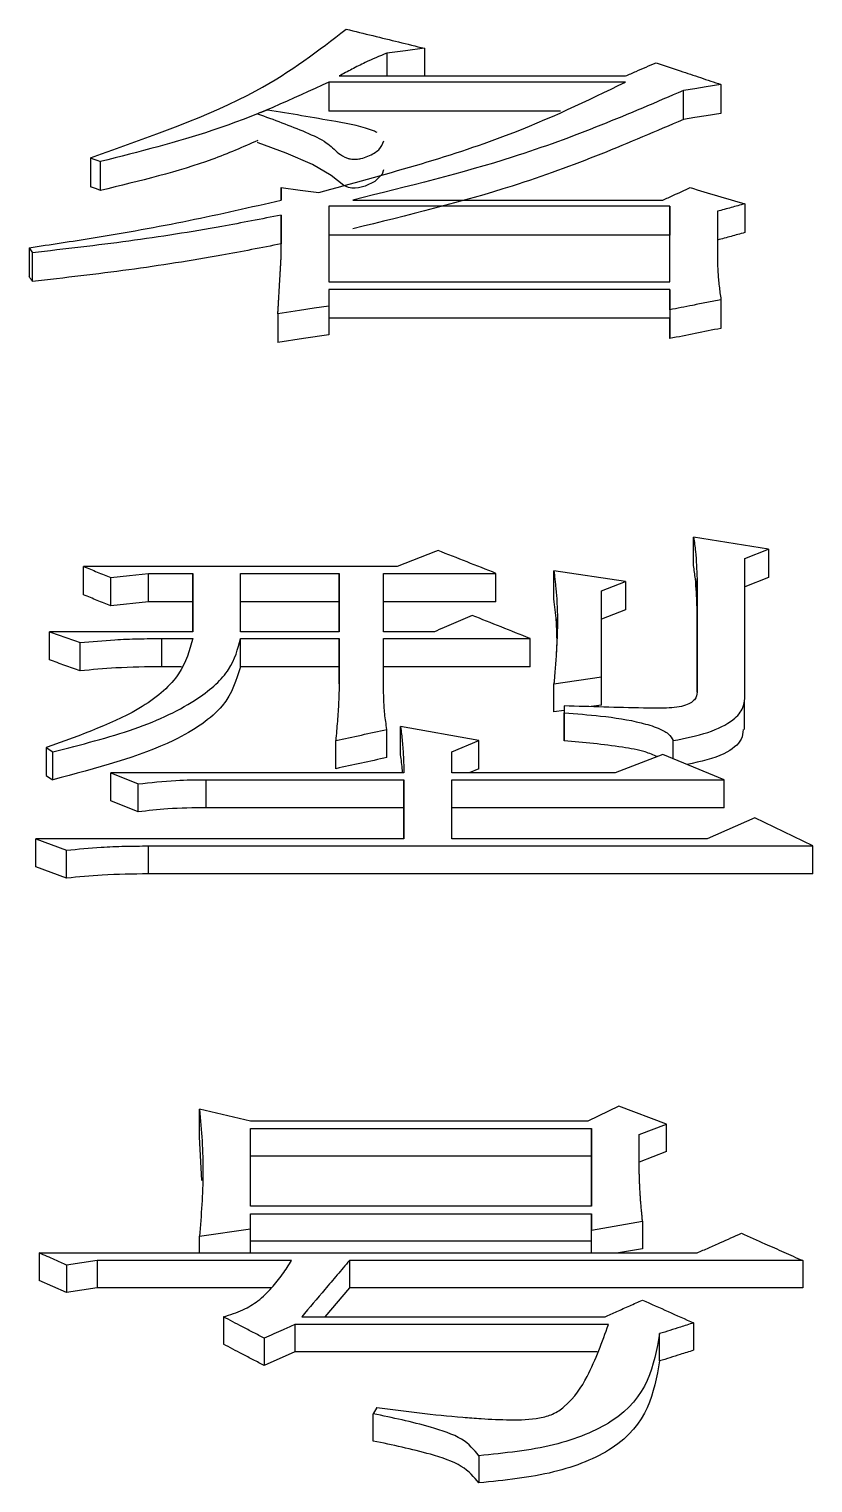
# Model space of a CAD drawing. Header units: millimetres. Extents: x 1852 to 4288, y 681 to 2404.
# Drawn here: x 2410.432 to 2412.92, y 2202.3 to 2206.916 of the extents above; entities that cross this region are included whole.
import ezdxf

# ---------------------------------------------------------------- set-up
doc = ezdxf.new("R2010")
doc.units = ezdxf.units.MM

msp = doc.modelspace()

# ---------------------------------------------------------------- linework, layer by layer
at = {"color": 7, "linetype": 'Continuous', "lineweight": 25}
for p, q in [((2411.568, 2206.8398), (2411.568, 2206.767)), ((2411.687, 2206.8551), (2411.687, 2206.767)), ((2411.3841, 2206.7477), (2411.384, 2206.6558)), ((2412.3252, 2206.7477), (2411.3841, 2206.7477)), ((2411.4166, 2206.767), (2412.3253, 2206.767)), ((2412.6281, 2206.74), (2412.6281, 2206.6481)), ((2412.509, 2206.6288), (2412.509, 2206.7207)), ((2412.1194, 2206.6558), (2411.384, 2206.6558)), ((2410.6269, 2206.507), (2410.6269, 2206.4153)), ((2410.6593, 2206.4036), (2410.6593, 2206.4952)), ((2411.2327, 2206.373), (2411.2327, 2206.4125)), ((2411.2327, 2206.4125), (2411.2327, 2206.373)), ((2411.4598, 2206.373), (2412.4443, 2206.373)), ((2412.7039, 2206.3611), (2412.7039, 2206.2696)), ((2411.2327, 2206.1977), (2411.2327, 2206.3254)), ((2411.2327, 2206.3254), (2411.2327, 2206.234)), ((2411.3842, 2206.3532), (2411.3842, 2206.1133)), ((2412.4659, 2206.3532), (2411.3842, 2206.3532)), ((2412.4659, 2206.1132), (2412.4659, 2206.3532)), ((2412.4659, 2206.3532), (2412.4659, 2206.2617)), ((2412.6173, 2206.3373), (2412.6173, 2206.1856)), ((2410.4322, 2206.2218), (2410.4431, 2206.2057)), ((2410.4322, 2206.2218), (2410.4322, 2206.1305)), ((2411.2327, 2206.1976), (2411.2327, 2206.234)), ((2412.4659, 2206.2617), (2411.3842, 2206.2617)), ((2412.4659, 2206.1132), (2412.4659, 2206.2617)), ((2410.4431, 2206.1145), (2410.4431, 2206.2057)), ((2411.3842, 2206.1133), (2412.4659, 2206.1132)), ((2412.4659, 2206.089), (2411.3842, 2206.0891)), ((2411.3842, 2206.0891), (2411.3842, 2206.0365)), ((2412.4659, 2206.0243), (2412.4659, 2206.089)), ((2412.4659, 2206.089), (2412.4659, 2205.9979)), ((2411.3842, 2206.0365), (2411.3842, 2205.9454)), ((2412.6282, 2206.0567), (2412.6282, 2205.9656)), ((2411.2219, 2206.0121), (2411.2219, 2205.9211)), ((2412.4659, 2205.9979), (2411.3842, 2205.998)), ((2412.4659, 2206.0243), (2412.4659, 2205.9332)), ((2412.4659, 2205.9332), (2412.4659, 2205.9979)), ((2412.7796, 2205.2646), (2412.5416, 2205.3029)), ((2412.5416, 2205.2128), (2412.5416, 2205.3029)), ((2412.7039, 2205.2347), (2412.7796, 2205.2646)), ((2412.7796, 2205.2646), (2412.7796, 2205.1745)), ((2411.6005, 2205.2091), (2410.6053, 2205.2091)), ((2410.6053, 2205.1191), (2410.6053, 2205.2091)), ((2412.7039, 2204.802), (2412.7039, 2205.2347)), ((2410.6919, 2205.0849), (2410.6919, 2205.1748)), ((2410.8109, 2205.1877), (2410.9515, 2205.1877)), ((2410.8109, 2205.0977), (2410.8109, 2205.1877)), ((2410.9515, 2205.1877), (2410.9515, 2205.0024)), ((2410.9515, 2205.0977), (2410.9515, 2205.1877)), ((2411.1029, 2205.1877), (2411.4166, 2205.1877)), ((2411.1029, 2205.0024), (2411.1029, 2205.1877)), ((2411.4166, 2205.1877), (2411.4166, 2205.0024)), ((2411.4166, 2205.0977), (2411.4166, 2205.1877)), ((2411.5573, 2205.1877), (2411.9142, 2205.1877)), ((2411.5573, 2205.0024), (2411.5573, 2205.1877)), ((2411.9142, 2205.0977), (2411.9142, 2205.1877)), ((2412.0981, 2205.1063), (2412.0981, 2205.1962)), ((2412.3253, 2205.1619), (2412.0981, 2205.1962)), ((2412.2496, 2205.1319), (2412.3253, 2205.1619)), ((2412.3253, 2205.1619), (2412.3253, 2205.072)), ((2412.5524, 2205.1705), (2412.5525, 2204.8107)), ((2412.5524, 2205.0806), (2412.5524, 2205.1705)), ((2412.7796, 2205.1745), (2412.7039, 2205.1447)), ((2410.8109, 2205.0978), (2410.6919, 2205.0849)), ((2410.9515, 2205.0977), (2410.8109, 2205.0977)), ((2410.9515, 2205.0024), (2410.9515, 2205.0977)), ((2411.4166, 2205.0977), (2411.1029, 2205.0977)), ((2411.4166, 2205.0024), (2411.4166, 2205.0977)), ((2411.9142, 2205.0977), (2411.5573, 2205.0977)), ((2412.3253, 2205.072), (2412.2496, 2205.042)), ((2412.5525, 2204.8107), (2412.5524, 2205.0806)), ((2410.9515, 2205.0024), (2410.4972, 2205.0025)), ((2410.4972, 2204.9128), (2410.4972, 2205.0025)), ((2410.8541, 2204.9808), (2410.9515, 2204.9808)), ((2410.8541, 2204.8911), (2410.8541, 2204.9808)), ((2411.4166, 2205.0024), (2411.1029, 2205.0024)), ((2411.1029, 2204.9808), (2411.4166, 2204.9808)), ((2411.4166, 2204.9808), (2411.4166, 2204.837)), ((2411.4166, 2204.8911), (2411.4166, 2204.9808)), ((2411.7195, 2205.0024), (2411.5573, 2205.0024)), ((2411.5573, 2204.9808), (2412.0224, 2204.9807)), ((2411.5573, 2204.837), (2411.5573, 2204.9808)), ((2412.0224, 2204.8911), (2412.0224, 2204.9807)), ((2410.5945, 2204.8781), (2410.5945, 2204.9678)), ((2410.9158, 2204.8911), (2410.8541, 2204.8911)), ((2411.4166, 2204.8911), (2411.1029, 2204.8911)), ((2411.4166, 2204.8369), (2411.4166, 2204.8911)), ((2412.0224, 2204.8911), (2411.5573, 2204.8911)), ((2412.0981, 2204.837), (2412.2496, 2204.8589)), ((2412.0981, 2204.7475), (2412.0981, 2204.837)), ((2412.2496, 2204.7694), (2412.2496, 2204.8589)), ((2412.1306, 2204.7522), (2412.0981, 2204.7475)), ((2412.1306, 2204.7669), (2412.1306, 2204.7449)), ((2412.1306, 2204.7669), (2412.1306, 2204.6775)), ((2412.1306, 2204.6556), (2412.1306, 2204.7449)), ((2412.2496, 2204.7694), (2412.2162, 2204.7646)), ((2412.7033, 2204.6914), (2412.7033, 2204.7808)), ((2411.6113, 2204.6116), (2411.6114, 2204.7009)), ((2411.8601, 2204.6567), (2411.6114, 2204.7009)), ((2411.4058, 2204.5675), (2411.4058, 2204.6567)), ((2411.5681, 2204.6028), (2411.5681, 2204.6921)), ((2411.7736, 2204.6213), (2411.8601, 2204.6567)), ((2411.8601, 2204.5675), (2411.8601, 2204.6567)), ((2412.4767, 2204.5991), (2412.4767, 2204.6567)), ((2410.4863, 2204.6347), (2410.508, 2204.6214)), ((2410.4863, 2204.6347), (2410.4863, 2204.5455)), ((2411.7736, 2204.5548), (2411.7736, 2204.6213)), ((2412.4443, 2204.6125), (2412.2928, 2204.5548)), ((2412.639, 2204.5325), (2412.4443, 2204.6125)), ((2411.8601, 2204.5675), (2411.829, 2204.5548)), ((2410.6919, 2204.5548), (2410.7784, 2204.5192)), ((2411.6222, 2204.5548), (2410.6919, 2204.5548)), ((2410.6919, 2204.4657), (2410.6919, 2204.5548)), ((2410.7784, 2204.4302), (2410.7784, 2204.5192)), ((2410.9948, 2204.5326), (2411.6222, 2204.5325)), ((2410.9948, 2204.4435), (2410.9948, 2204.5326)), ((2411.6222, 2204.5325), (2411.6222, 2204.3446)), ((2411.6222, 2204.4435), (2411.6222, 2204.5325)), ((2412.2928, 2204.5548), (2411.7736, 2204.5548)), ((2411.7736, 2204.5325), (2412.639, 2204.5325)), ((2411.7736, 2204.3446), (2411.7736, 2204.5325)), ((2412.639, 2204.4435), (2412.639, 2204.5325)), ((2410.7784, 2204.4302), (2410.6919, 2204.4657)), ((2411.6222, 2204.4435), (2410.9948, 2204.4435)), ((2411.6222, 2204.3446), (2411.6222, 2204.4435)), ((2412.639, 2204.4435), (2411.7736, 2204.4435)), ((2412.7364, 2204.4119), (2412.5849, 2204.3446)), ((2412.9203, 2204.3221), (2412.7364, 2204.4119)), ((2410.4539, 2204.2558), (2410.4539, 2204.3447)), ((2410.4539, 2204.3447), (2410.5513, 2204.3086)), ((2411.6222, 2204.3446), (2410.4539, 2204.3447)), ((2412.5849, 2204.3446), (2411.7736, 2204.3446)), ((2410.5513, 2204.2199), (2410.5513, 2204.3086)), ((2410.8109, 2204.2334), (2410.8109, 2204.3222)), ((2410.8109, 2204.3222), (2412.9203, 2204.3221)), ((2412.9203, 2204.2333), (2412.9203, 2204.3221)), ((2410.5513, 2204.2199), (2410.4539, 2204.2558)), ((2412.9203, 2204.2333), (2410.8109, 2204.2334)), ((2412.3037, 2203.4956), (2412.2063, 2203.4486)), ((2412.4551, 2203.4392), (2412.3037, 2203.4956)), ((2410.9731, 2203.3986), (2410.9731, 2203.4863)), ((2411.1354, 2203.4486), (2410.9731, 2203.4863)), ((2412.2063, 2203.4486), (2411.1354, 2203.4486)), ((2411.1354, 2203.425), (2412.2171, 2203.425)), ((2411.1354, 2203.1783), (2411.1354, 2203.425)), ((2412.2171, 2203.425), (2412.2171, 2203.1783)), ((2412.2171, 2203.3374), (2412.2171, 2203.425)), ((2412.3686, 2203.4061), (2412.4551, 2203.4392)), ((2412.4551, 2203.3515), (2412.4551, 2203.4392)), ((2410.9808, 2203.2593), (2410.9731, 2203.3986)), ((2412.2171, 2203.3374), (2411.1354, 2203.3374)), ((2412.2171, 2203.1783), (2412.2171, 2203.3374)), ((2412.4551, 2203.3515), (2412.3686, 2203.3185)), ((2412.2171, 2203.1783), (2411.1354, 2203.1783)), ((2411.1354, 2203.1544), (2412.2171, 2203.1544)), ((2411.1354, 2203.1066), (2411.1354, 2203.1544)), ((2412.2171, 2203.1544), (2412.2171, 2203.1018)), ((2412.2171, 2203.0671), (2412.2171, 2203.1544)), ((2412.2171, 2203.1018), (2412.3794, 2203.1305)), ((2412.3794, 2203.1305), (2412.3794, 2203.0432)), ((2410.9732, 2203.0826), (2411.1354, 2203.1066)), ((2410.9732, 2203.0298), (2410.9732, 2203.0826)), ((2411.1354, 2203.0298), (2411.1354, 2203.1066)), ((2412.2171, 2203.0298), (2412.2171, 2203.1018)), ((2412.2171, 2203.0671), (2411.1354, 2203.0671)), ((2412.2171, 2203.0298), (2412.2171, 2203.0671)), ((2412.3794, 2203.0432), (2412.3032, 2203.0298)), ((2410.4647, 2203.0298), (2412.5525, 2203.0298)), ((2410.4647, 2203.0298), (2410.4647, 2202.9427)), ((2410.6486, 2203.0058), (2410.5513, 2202.9913)), ((2410.5513, 2202.9913), (2410.5513, 2202.9042)), ((2411.2652, 2203.0057), (2410.6486, 2203.0058)), ((2410.6486, 2203.0058), (2410.6486, 2202.9187)), ((2412.8878, 2203.0057), (2411.4491, 2203.0057)), ((2411.4491, 2203.0057), (2411.4491, 2202.9186)), ((2412.8878, 2203.0057), (2412.8878, 2202.9186)), ((2410.5513, 2202.9042), (2410.4647, 2202.9427)), ((2410.6486, 2202.9187), (2410.5513, 2202.9042)), ((2411.2018, 2202.9187), (2410.6486, 2202.9187)), ((2411.4491, 2202.9186), (2411.3713, 2202.8269)), ((2412.8878, 2202.9186), (2411.4491, 2202.9186)), ((2411.0489, 2202.8269), (2411.0489, 2202.7401)), ((2412.2712, 2202.8026), (2411.276, 2202.8026)), ((2411.276, 2202.8026), (2411.276, 2202.7158)), ((2411.2977, 2202.8269), (2412.2604, 2202.8269)), ((2412.5417, 2202.8075), (2412.5417, 2202.7207)), ((2411.1787, 2202.7589), (2411.1787, 2202.6721)), ((2412.4335, 2202.6867), (2412.4335, 2202.7735)), ((2411.276, 2202.7158), (2411.1787, 2202.6721)), ((2412.2355, 2202.7158), (2411.276, 2202.7158)), ((2411.5357, 2202.5387), (2411.5248, 2202.5191)), ((2411.5248, 2202.4326), (2411.5248, 2202.5191)), ((2411.8602, 2202.3858), (2411.8602, 2202.2995))]:
    msp.add_line(p, q, dxfattribs=at)
at = {"color": 7, "linetype": 'Continuous', "lineweight": 25, "flags": 128}
for points in [[(2411.687, 2206.8551), (2411.6275, 2206.8474), (2411.568, 2206.8398)], [(2412.6281, 2206.74), (2412.5819, 2206.7325), (2412.5455, 2206.7266), (2412.5091, 2206.7207)], [(2411.1895, 2206.6589), (2411.1811, 2206.6559), (2411.169, 2206.6516), (2411.1633, 2206.6496)], [(2412.6281, 2206.6481), (2412.5819, 2206.6406), (2412.5455, 2206.6347), (2412.5091, 2206.6288)], [(2411.5568, 2206.4693), (2411.5532, 2206.4554), (2411.5301, 2206.4322), (2411.4986, 2206.4172), (2411.478, 2206.4119), (2411.4676, 2206.4108), (2411.4568, 2206.4113), (2411.4463, 2206.4134), (2411.4315, 2206.4193), (2411.3915, 2206.4507), (2411.332, 2206.4865), (2411.2487, 2206.5224), (2411.1592, 2206.5547), (2411.1569, 2206.5554), (2411.1569, 2206.5554)], [(2410.6269, 2206.5069), (2410.6351, 2206.504), (2410.6472, 2206.4996), (2410.6593, 2206.4952)], [(2410.6593, 2206.4036), (2410.6511, 2206.4066), (2410.6428, 2206.4095), (2410.6269, 2206.4153)], [(2411.2327, 2206.4125), (2411.2922, 2206.4046), (2411.3516, 2206.3967)], [(2411.3842, 2206.0365), (2411.3372, 2206.0294), (2411.2901, 2206.0224), (2411.2219, 2206.0121)], [(2411.3842, 2205.9454), (2411.303, 2205.9333), (2411.2219, 2205.9211)], [(2410.6919, 2205.1748), (2410.7514, 2205.1812), (2410.8109, 2205.1877)], [(2411.1029, 2204.8911), (2411.1029, 2204.923), (2411.1029, 2204.9808)], [(2410.508, 2204.5322), (2410.508, 2204.5653), (2410.508, 2204.5933), (2410.508, 2204.6214)], [(2410.4863, 2204.5455), (2410.4972, 2204.5388), (2410.508, 2204.5322)]]:
    msp.add_lwpolyline(points, dxfattribs=at)
at = {"color": 7, "linetype": 'Continuous', "lineweight": 25}
for points, knots in [([(2410.6269, 2206.507), (2410.8164, 2206.5741), (2411.1516, 2206.6927), (2411.3514, 2206.8484), (2411.4382, 2206.916)], [0, 0, 0, 0, 0.565519, 1, 1, 1, 1]), ([(2411.4382, 2206.916), (2411.4667, 2206.909), (2411.5224, 2206.8954), (2411.6053, 2206.8751), (2411.6598, 2206.8617), (2411.687, 2206.8551)], [0, 0, 0, 0, 0.343461, 0.671731, 1, 1, 1, 1]), ([(2411.568, 2206.8398), (2411.5447, 2206.8299), (2411.5059, 2206.8135), (2411.4569, 2206.7887), (2411.43, 2206.7742), (2411.4166, 2206.767)], [0, 0, 0, 0, 0.429081, 0.714347, 1, 1, 1, 1]), ([(2412.3253, 2206.767), (2412.3365, 2206.7719), (2412.3584, 2206.7813), (2412.3909, 2206.7954), (2412.412, 2206.8046), (2412.4226, 2206.8092)], [0, 0, 0, 0, 0.347839, 0.673919, 1, 1, 1, 1]), ([(2412.4226, 2206.8092), (2412.4482, 2206.8006), (2412.4952, 2206.7848), (2412.5637, 2206.7617), (2412.6067, 2206.7473), (2412.6281, 2206.74)], [0, 0, 0, 0, 0.373043, 0.686521, 1, 1, 1, 1]), ([(2411.3841, 2206.7477), (2411.2667, 2206.6935), (2411.0554, 2206.5959), (2410.7812, 2206.5262), (2410.6593, 2206.4952)], [0, 0, 0, 0, 0.555264, 1, 1, 1, 1]), ([(2411.3516, 2206.3967), (2411.5586, 2206.4533), (2411.9251, 2206.5534), (2412.2039, 2206.6888), (2412.3252, 2206.7477)], [0, 0, 0, 0, 0.564995, 1, 1, 1, 1]), ([(2412.5091, 2206.7208), (2412.3363, 2206.6464), (2412.0253, 2206.5126), (2411.6338, 2206.416), (2411.4598, 2206.373)], [0, 0, 0, 0, 0.555354, 1, 1, 1, 1]), ([(2411.1569, 2206.6473), (2411.2089, 2206.6283), (2411.2868, 2206.5998), (2411.379, 2206.5579), (2411.4057, 2206.5267), (2411.4327, 2206.5089), (2411.4515, 2206.5035), (2411.4617, 2206.5022), (2411.4733, 2206.5026), (2411.49, 2206.5056), (2411.5164, 2206.5151), (2411.5482, 2206.5335), (2411.5548, 2206.5513), (2411.5584, 2206.561)], [0, 0, 0, 0, 0.318334, 0.477294, 0.616925, 0.687072, 0.704751, 0.71934, 0.733979, 0.755949, 0.800249, 0.89164, 1, 1, 1, 1]), ([(2411.5367, 2206.5877), (2411.5331, 2206.5893), (2411.4989, 2206.6052), (2411.3759, 2206.6279), (2411.2612, 2206.647), (2411.1895, 2206.6589)], [0, 0, 0, 0, 0.0414954, 0.4006166, 1, 1, 1, 1]), ([(2412.5091, 2206.6289), (2412.3363, 2206.5546), (2412.0252, 2206.4209), (2411.6338, 2206.3245), (2411.4598, 2206.2816)], [0, 0, 0, 0, 0.555295, 1, 1, 1, 1]), ([(2411.1578, 2206.5621), (2411.1109, 2206.5414), (2410.9679, 2206.4783), (2410.7833, 2206.4336), (2410.6593, 2206.4036)], [0, 0, 0, 0, 0.327865, 1, 1, 1, 1]), ([(2412.4443, 2206.373), (2412.4554, 2206.3781), (2412.4754, 2206.3872), (2412.5042, 2206.4004), (2412.5219, 2206.4084), (2412.5308, 2206.4125)], [0, 0, 0, 0, 0.38646, 0.693229, 1, 1, 1, 1]), ([(2412.5308, 2206.4125), (2412.5596, 2206.4039), (2412.6173, 2206.3868), (2412.675, 2206.3697), (2412.7039, 2206.3611)], [0, 0, 0, 0, 0.499999, 1, 1, 1, 1]), ([(2410.4322, 2206.2218), (2410.5001, 2206.232), (2410.6719, 2206.2578), (2410.9421, 2206.3062), (2411.1357, 2206.3507), (2411.2327, 2206.373)], [0, 0, 0, 0, 0.245289, 0.621469, 1, 1, 1, 1]), ([(2412.7039, 2206.3611), (2412.6894, 2206.3571), (2412.6606, 2206.3492), (2412.6318, 2206.3412), (2412.6173, 2206.3373)], [0, 0, 0, 0, 0.5000001, 1, 1, 1, 1]), ([(2411.2327, 2206.3254), (2411.17, 2206.3131), (2411.0124, 2206.2821), (2410.7493, 2206.2408), (2410.5454, 2206.2174), (2410.4431, 2206.2057)], [0, 0, 0, 0, 0.2475218, 0.622512, 1, 1, 1, 1]), ([(2412.7039, 2206.2696), (2412.6894, 2206.2657), (2412.6606, 2206.2578), (2412.6318, 2206.2498), (2412.6173, 2206.2459)], [0, 0, 0, 0, 0.499999, 1, 1, 1, 1]), ([(2411.2327, 2206.234), (2411.17, 2206.2217), (2411.0124, 2206.1907), (2410.7493, 2206.1495), (2410.5453, 2206.1262), (2410.4431, 2206.1145)], [0, 0, 0, 0, 0.247562, 0.622535, 1, 1, 1, 1]), ([(2411.2219, 2206.0121), (2411.222, 2206.0137), (2411.2221, 2206.016), (2411.2223, 2206.0192), (2411.2225, 2206.0223), (2411.2227, 2206.0254), (2411.2229, 2206.0286), (2411.223, 2206.0309), (2411.2232, 2206.034), (2411.2234, 2206.0372), (2411.2235, 2206.0403), (2411.2237, 2206.0426), (2411.2239, 2206.0458), (2411.224, 2206.0489), (2411.2242, 2206.052), (2411.2244, 2206.0544), (2411.2245, 2206.0575), (2411.2248, 2206.0614), (2411.2251, 2206.0676), (2411.2255, 2206.0739), (2411.2258, 2206.0801), (2411.2261, 2206.0848), (2411.2265, 2206.091), (2411.2268, 2206.0973), (2411.2272, 2206.1035), (2411.2275, 2206.1082), (2411.2278, 2206.1144), (2411.2282, 2206.1206), (2411.2286, 2206.1269), (2411.2288, 2206.1315), (2411.2292, 2206.1377), (2411.2296, 2206.144), (2411.2299, 2206.1502), (2411.2302, 2206.1548), (2411.2305, 2206.1595), (2411.2307, 2206.1634), (2411.2309, 2206.1672), (2411.2311, 2206.1703), (2411.2313, 2206.1734), (2411.2314, 2206.1758), (2411.2316, 2206.1789), (2411.2318, 2206.182), (2411.232, 2206.185), (2411.2321, 2206.1874), (2411.2323, 2206.1903), (2411.2325, 2206.1937), (2411.2326, 2206.1964), (2411.2327, 2206.1977)], [0, 0, 0, 0, 0.025173, 0.03776, 0.050346, 0.075519, 0.088105, 0.100692, 0.113278, 0.138451, 0.151038, 0.163624, 0.176211, 0.201384, 0.21397, 0.226556, 0.239143, 0.264316, 0.289489, 0.339835, 0.365007, 0.39018, 0.415353, 0.465699, 0.490872, 0.516045, 0.541218, 0.591564, 0.616737, 0.64191, 0.667082, 0.717428, 0.742601, 0.767774, 0.792947, 0.81812, 0.830706, 0.855879, 0.868466, 0.881052, 0.893639, 0.918812, 0.931398, 0.943984, 0.956571, 0.978285, 1, 1, 1, 1]), ([(2412.6173, 2206.1856), (2412.6176, 2206.1716), (2412.6182, 2206.1431), (2412.6223, 2206.1001), (2412.6262, 2206.0712), (2412.6282, 2206.0567)], [0, 0, 0, 0, 0.328449, 0.664167, 1, 1, 1, 1]), ([(2410.4431, 2206.1145), (2410.4413, 2206.1172), (2410.4376, 2206.1225), (2410.434, 2206.1278), (2410.4322, 2206.1305)], [0, 0, 0, 0, 0.499999, 1, 1, 1, 1]), ([(2412.6282, 2206.0567), (2412.6131, 2206.0537), (2412.5831, 2206.0477), (2412.529, 2206.0369), (2412.49, 2206.0291), (2412.4659, 2206.0243)], [0, 0, 0, 0, 0.277507, 0.555013, 1, 1, 1, 1]), ([(2412.6282, 2205.9656), (2412.6011, 2205.9602), (2412.547, 2205.9494), (2412.4929, 2205.9386), (2412.4659, 2205.9332)], [0, 0, 0, 0, 0.5, 1, 1, 1, 1]), ([(2412.5416, 2205.3029), (2412.5437, 2205.2875), (2412.5477, 2205.2579), (2412.5509, 2205.2137), (2412.5519, 2205.1849), (2412.5524, 2205.1705)], [0, 0, 0, 0, 0.349386, 0.674644, 1, 1, 1, 1]), ([(2411.7303, 2205.2603), (2411.7087, 2205.2518), (2411.6654, 2205.2347), (2411.6222, 2205.2176), (2411.6005, 2205.2091)], [0, 0, 0, 0, 0.499996, 1, 1, 1, 1]), ([(2411.9142, 2205.1877), (2411.8836, 2205.1998), (2411.8223, 2205.224), (2411.761, 2205.2482), (2411.7303, 2205.2603)], [0, 0, 0, 0, 0.5, 1, 1, 1, 1]), ([(2410.6053, 2205.2091), (2410.6198, 2205.2034), (2410.6486, 2205.192), (2410.6774, 2205.1805), (2410.6919, 2205.1748)], [0, 0, 0, 0, 0.499999, 1, 1, 1, 1]), ([(2412.5524, 2205.0806), (2412.5519, 2205.0961), (2412.5509, 2205.1259), (2412.5475, 2205.17), (2412.5436, 2205.1985), (2412.5416, 2205.2128)], [0, 0, 0, 0, 0.349838, 0.674851, 1, 1, 1, 1]), ([(2412.0981, 2205.1962), (2412.0984, 2205.1934), (2412.0991, 2205.1878), (2412.1, 2205.1794), (2412.101, 2205.171), (2412.1019, 2205.1626), (2412.1028, 2205.1542), (2412.1037, 2205.1458), (2412.1044, 2205.1388), (2412.105, 2205.1318), (2412.1056, 2205.1248), (2412.107, 2205.1079), (2412.1091, 2205.0713), (2412.1095, 2205.0261), (2412.1083, 2204.9865), (2412.1074, 2204.9666), (2412.1068, 2204.9553), (2412.1062, 2204.9439), (2412.1054, 2204.9297), (2412.1044, 2204.9155), (2412.1034, 2204.9041), (2412.1028, 2204.8955), (2412.1021, 2204.887), (2412.1016, 2204.8799), (2412.1012, 2204.8742), (2412.1008, 2204.8699), (2412.1005, 2204.8656), (2412.1002, 2204.8613), (2412.0998, 2204.857), (2412.0995, 2204.8528), (2412.0991, 2204.8485), (2412.0988, 2204.8449), (2412.0985, 2204.8411), (2412.0983, 2204.8387), (2412.0981, 2204.837)], [0, 0, 0, 0, 0.023618, 0.047236, 0.070855, 0.094473, 0.118091, 0.141709, 0.165327, 0.177136, 0.200755, 0.224373, 0.318848, 0.507812, 0.602286, 0.649522, 0.67314, 0.696758, 0.743995, 0.791231, 0.81485, 0.838468, 0.862086, 0.885704, 0.897513, 0.909322, 0.921131, 0.932941, 0.94475, 0.956559, 0.968368, 0.980177, 0.986081, 1, 1, 1, 1]), ([(2410.6919, 2205.0849), (2410.6774, 2205.0906), (2410.6486, 2205.102), (2410.6198, 2205.1134), (2410.6053, 2205.1191)], [0, 0, 0, 0, 0.5000031, 1, 1, 1, 1]), ([(2412.2496, 2204.8589), (2412.2496, 2204.8998), (2412.2496, 2204.9914), (2412.2496, 2205.0819), (2412.2496, 2205.1319)], [0, 0, 0, 0, 0.447226, 1, 1, 1, 1]), ([(2412.1055, 2205.0365), (2412.1055, 2205.0367), (2412.1038, 2205.06), (2412.1009, 2205.0833), (2412.0981, 2205.1063)], [0, 0, 0, 0, 0.008247, 1, 1, 1, 1]), ([(2411.8385, 2205.0543), (2411.8187, 2205.0457), (2411.779, 2205.0284), (2411.7394, 2205.0111), (2411.7195, 2205.0024)], [0, 0, 0, 0, 0.499996, 1, 1, 1, 1]), ([(2412.0224, 2204.9807), (2411.9918, 2204.993), (2411.9305, 2205.0176), (2411.8692, 2205.0421), (2411.8385, 2205.0543)], [0, 0, 0, 0, 0.5, 1, 1, 1, 1]), ([(2412.1045, 2205.0487), (2412.1045, 2205.0487), (2412.1044, 2205.0497), (2412.1071, 2204.9889), (2412.1072, 2204.9709), (2412.1073, 2204.9682)], [0, 0, 0, 0, 0.007849, 0.849098, 1, 1, 1, 1]), ([(2410.9515, 2204.9808), (2410.9415, 2204.943), (2410.9213, 2204.8669), (2410.7776, 2204.7386), (2410.5976, 2204.6744), (2410.4863, 2204.6347)], [0, 0, 0, 0, 0.273464, 0.551009, 1, 1, 1, 1]), ([(2410.4972, 2205.0025), (2410.5134, 2204.9967), (2410.5458, 2204.9851), (2410.5783, 2204.9735), (2410.5945, 2204.9678)], [0, 0, 0, 0, 0.499998, 1, 1, 1, 1]), ([(2410.508, 2204.6214), (2410.597, 2204.6437), (2410.7727, 2204.6878), (2410.9658, 2204.7795), (2411.0782, 2204.881), (2411.0947, 2204.9477), (2411.1029, 2204.9808)], [0, 0, 0, 0, 0.2896566, 0.5714564, 0.7872041, 1, 1, 1, 1]), ([(2410.5945, 2204.9678), (2410.631, 2204.9711), (2410.6919, 2204.9768), (2410.7789, 2204.9802), (2410.829, 2204.9806), (2410.8541, 2204.9808)], [0, 0, 0, 0, 0.426096, 0.71242, 1, 1, 1, 1]), ([(2412.1072, 2204.9792), (2412.1072, 2204.9752), (2412.107, 2204.9627), (2412.1057, 2204.9383), (2412.1048, 2204.9217)], [0, 0, 0, 0, 0.322479, 1, 1, 1, 1]), ([(2410.5945, 2204.8781), (2410.5783, 2204.8839), (2410.5458, 2204.8955), (2410.5134, 2204.907), (2410.4972, 2204.9128)], [0, 0, 0, 0, 0.500004, 1, 1, 1, 1]), ([(2411.1029, 2204.8911), (2411.0904, 2204.849), (2411.0651, 2204.764), (2410.8677, 2204.6278), (2410.6456, 2204.5688), (2410.508, 2204.5322)], [0, 0, 0, 0, 0.27123, 0.548484, 1, 1, 1, 1]), ([(2410.8541, 2204.8911), (2410.8051, 2204.8906), (2410.7176, 2204.8896), (2410.6321, 2204.8816), (2410.5945, 2204.8781)], [0, 0, 0, 0, 0.560746, 1, 1, 1, 1]), ([(2411.4166, 2204.837), (2411.4162, 2204.8178), (2411.4153, 2204.7782), (2411.4108, 2204.7181), (2411.4075, 2204.6772), (2411.4058, 2204.6567)], [0, 0, 0, 0, 0.321579, 0.660777, 1, 1, 1, 1]), ([(2411.5681, 2204.6921), (2411.5655, 2204.7086), (2411.5603, 2204.7411), (2411.5578, 2204.7894), (2411.5574, 2204.8212), (2411.5573, 2204.837)], [0, 0, 0, 0, 0.341779, 0.670798, 1, 1, 1, 1]), ([(2412.5525, 2204.8107), (2412.5516, 2204.8025), (2412.5499, 2204.7859), (2412.5112, 2204.7631), (2412.4465, 2204.759), (2412.3206, 2204.7609), (2412.2147, 2204.7642), (2412.1306, 2204.7669)], [0, 0, 0, 0, 0.110716, 0.223974, 0.35482, 0.487804, 1, 1, 1, 1]), ([(2412.4767, 2204.6567), (2412.5149, 2204.6643), (2412.5899, 2204.6792), (2412.6678, 2204.7177), (2412.7032, 2204.761), (2412.7037, 2204.7884), (2412.7039, 2204.802)], [0, 0, 0, 0, 0.291536, 0.572529, 0.787239, 1, 1, 1, 1]), ([(2412.1306, 2204.7449), (2412.1692, 2204.7419), (2412.2529, 2204.7354), (2412.356, 2204.7199), (2412.4262, 2204.6985), (2412.4641, 2204.6791), (2412.4725, 2204.6642), (2412.4767, 2204.6567)], [0, 0, 0, 0, 0.279047, 0.604417, 0.761098, 0.879545, 1, 1, 1, 1]), ([(2411.6114, 2204.7009), (2411.6134, 2204.6853), (2411.6175, 2204.6533), (2411.6207, 2204.6046), (2411.6217, 2204.5714), (2411.6222, 2204.5548)], [0, 0, 0, 0, 0.320446, 0.660167, 1, 1, 1, 1]), ([(2411.4058, 2204.6567), (2411.4329, 2204.6626), (2411.487, 2204.6744), (2411.541, 2204.6862), (2411.5681, 2204.6921)], [0, 0, 0, 0, 0.499999, 1, 1, 1, 1]), ([(2412.1306, 2204.6775), (2412.1306, 2204.6734), (2412.1306, 2204.6661), (2412.1306, 2204.6588), (2412.1306, 2204.6556)], [0, 0, 0, 0, 0.56, 1, 1, 1, 1]), ([(2412.4265, 2204.6057), (2412.414, 2204.6109), (2412.3819, 2204.6243), (2412.281, 2204.6427), (2412.1928, 2204.6502), (2412.1306, 2204.6556)], [0, 0, 0, 0, 0.15887, 0.407196, 1, 1, 1, 1]), ([(2412.6991, 2204.6915), (2412.6981, 2204.6814), (2412.6952, 2204.6537), (2412.6411, 2204.6079), (2412.5636, 2204.5903), (2412.5216, 2204.5807)], [0, 0, 0, 0, 0.210203, 0.572203, 1, 1, 1, 1]), ([(2411.5681, 2204.6028), (2411.541, 2204.5969), (2411.487, 2204.5852), (2411.4329, 2204.5734), (2411.4058, 2204.5675)], [0, 0, 0, 0, 0.5, 1, 1, 1, 1]), ([(2411.6177, 2204.5548), (2411.6175, 2204.5573), (2411.6163, 2204.5763), (2411.6137, 2204.5952), (2411.6113, 2204.6116)], [0, 0, 0, 0, 0.130167, 1, 1, 1, 1]), ([(2410.7784, 2204.5192), (2410.8182, 2204.5236), (2410.8893, 2204.5316), (2410.9625, 2204.5323), (2410.9948, 2204.5326)], [0, 0, 0, 0, 0.5588348, 1, 1, 1, 1]), ([(2410.9948, 2204.4435), (2410.9537, 2204.443), (2410.8804, 2204.442), (2410.8095, 2204.4338), (2410.7784, 2204.4302)], [0, 0, 0, 0, 0.561086, 1, 1, 1, 1]), ([(2410.5513, 2204.3086), (2410.5877, 2204.3122), (2410.6486, 2204.318), (2410.7357, 2204.3216), (2410.7858, 2204.322), (2410.8109, 2204.3222)], [0, 0, 0, 0, 0.426056, 0.7124, 1, 1, 1, 1]), ([(2410.8109, 2204.2334), (2410.7618, 2204.2328), (2410.6744, 2204.2318), (2410.5888, 2204.2235), (2410.5513, 2204.2199)], [0, 0, 0, 0, 0.560746, 1, 1, 1, 1]), ([(2410.9731, 2203.4863), (2410.9762, 2203.4527), (2410.9822, 2203.3854), (2410.9863, 2203.2511), (2410.9784, 2203.1498), (2410.9732, 2203.0826)], [0, 0, 0, 0, 0.252085, 0.504197, 1, 1, 1, 1]), ([(2412.3794, 2203.1305), (2412.3792, 2203.1328), (2412.3787, 2203.1373), (2412.3781, 2203.1442), (2412.3774, 2203.151), (2412.3768, 2203.1579), (2412.3761, 2203.1648), (2412.3755, 2203.1716), (2412.375, 2203.1773), (2412.3745, 2203.183), (2412.374, 2203.1887), (2412.3735, 2203.1956), (2412.3728, 2203.2047), (2412.3722, 2203.2138), (2412.3716, 2203.2229), (2412.3712, 2203.2297), (2412.3707, 2203.2389), (2412.3703, 2203.248), (2412.37, 2203.2571), (2412.3697, 2203.2639), (2412.3694, 2203.273), (2412.3692, 2203.2821), (2412.369, 2203.2912), (2412.3688, 2203.3003), (2412.3687, 2203.3093), (2412.3686, 2203.3184), (2412.3685, 2203.3252), (2412.3685, 2203.332), (2412.3684, 2203.3388), (2412.3684, 2203.3445), (2412.3684, 2203.349), (2412.3684, 2203.3535), (2412.3684, 2203.3581), (2412.3684, 2203.3626), (2412.3684, 2203.366), (2412.3684, 2203.3694), (2412.3684, 2203.3739), (2412.3685, 2203.3784), (2412.3685, 2203.383), (2412.3685, 2203.3875), (2412.3685, 2203.392), (2412.3685, 2203.3965), (2412.3686, 2203.4009), (2412.3686, 2203.4041), (2412.3686, 2203.4061)], [0, 0, 0, 0, 0.024742, 0.049483, 0.074225, 0.098967, 0.123709, 0.14845, 0.173192, 0.185563, 0.210305, 0.235047, 0.259788, 0.309272, 0.334014, 0.358756, 0.383497, 0.432981, 0.457723, 0.482464, 0.507206, 0.55669, 0.581431, 0.606173, 0.655657, 0.680399, 0.70514, 0.729882, 0.754624, 0.779366, 0.791736, 0.804107, 0.828849, 0.84122, 0.853591, 0.865962, 0.878333, 0.903074, 0.915445, 0.927816, 0.952558, 0.964929, 0.9773, 1, 1, 1, 1]), ([(2412.5525, 2203.0298), (2412.565, 2203.0353), (2412.5899, 2203.0464), (2412.6368, 2203.0672), (2412.6712, 2203.0824), (2412.6931, 2203.0922)], [0, 0, 0, 0, 0.266245, 0.532491, 1, 1, 1, 1]), ([(2412.6931, 2203.0922), (2412.7181, 2203.0811), (2412.763, 2203.0612), (2412.8279, 2203.0324), (2412.8678, 2203.0146), (2412.8878, 2203.0057)], [0, 0, 0, 0, 0.384573, 0.692287, 1, 1, 1, 1]), ([(2410.5513, 2202.9913), (2410.5389, 2202.9968), (2410.5183, 2203.006), (2410.4895, 2203.0188), (2410.473, 2203.0261), (2410.4647, 2203.0298)], [0, 0, 0, 0, 0.42836, 0.71418, 1, 1, 1, 1]), ([(2411.0489, 2202.8269), (2411.0705, 2202.8337), (2411.1133, 2202.8471), (2411.1639, 2202.8797), (2411.2031, 2202.9184), (2411.2377, 2202.9617), (2411.2561, 2202.9911), (2411.2652, 2203.0057)], [0, 0, 0, 0, 0.176065, 0.348002, 0.566634, 0.783694, 1, 1, 1, 1]), ([(2411.4491, 2203.0057), (2411.4361, 2202.9905), (2411.4102, 2202.9599), (2411.3597, 2202.9004), (2411.3222, 2202.856), (2411.2977, 2202.8269)], [0, 0, 0, 0, 0.257226, 0.514452, 1, 1, 1, 1]), ([(2412.2604, 2202.8269), (2412.2729, 2202.8325), (2412.299, 2202.8442), (2412.3386, 2202.862), (2412.3658, 2202.8741), (2412.3794, 2202.8802)], [0, 0, 0, 0, 0.3146532, 0.657326, 1, 1, 1, 1]), ([(2412.3794, 2202.8802), (2412.4064, 2202.8681), (2412.4605, 2202.8439), (2412.5146, 2202.8196), (2412.5417, 2202.8075)], [0, 0, 0, 0, 0.499999, 1, 1, 1, 1]), ([(2411.1787, 2202.7589), (2411.1671, 2202.765), (2411.144, 2202.7771), (2411.1007, 2202.7998), (2411.069, 2202.8164), (2411.0489, 2202.8269)], [0, 0, 0, 0, 0.2674634, 0.534927, 1, 1, 1, 1]), ([(2411.276, 2202.8026), (2411.2636, 2202.797), (2411.2411, 2202.787), (2411.2086, 2202.7724), (2411.1887, 2202.7634), (2411.1787, 2202.7589)], [0, 0, 0, 0, 0.384577, 0.692287, 1, 1, 1, 1]), ([(2411.5357, 2202.5387), (2411.6262, 2202.5271), (2411.7357, 2202.5131), (2411.8782, 2202.5027), (2411.9592, 2202.499), (2412.0395, 2202.5009), (2412.0995, 2202.5177), (2412.1596, 2202.5616), (2412.2198, 2202.6587), (2412.2515, 2202.7474), (2412.2712, 2202.8026)], [0, 0, 0, 0, 0.23813, 0.287988, 0.366961, 0.446683, 0.487555, 0.537237, 0.712015, 1, 1, 1, 1]), ([(2412.5417, 2202.8075), (2412.5276, 2202.8031), (2412.5025, 2202.7952), (2412.4665, 2202.7838), (2412.4445, 2202.7769), (2412.4335, 2202.7735)], [0, 0, 0, 0, 0.39043, 0.695215, 1, 1, 1, 1]), ([(2412.4335, 2202.7735), (2412.4154, 2202.6722), (2412.3898, 2202.5295), (2412.1006, 2202.4102), (2411.9415, 2202.3941), (2411.8602, 2202.3858)], [0, 0, 0, 0, 0.544628, 0.767125, 1, 1, 1, 1]), ([(2411.1787, 2202.6721), (2411.1671, 2202.6782), (2411.1439, 2202.6903), (2411.1007, 2202.713), (2411.069, 2202.7296), (2411.0489, 2202.7401)], [0, 0, 0, 0, 0.267647, 0.535293, 1, 1, 1, 1]), ([(2412.5417, 2202.7207), (2412.5276, 2202.7162), (2412.5025, 2202.7084), (2412.4664, 2202.697), (2412.4445, 2202.6901), (2412.4335, 2202.6867)], [0, 0, 0, 0, 0.390574, 0.695287, 1, 1, 1, 1]), ([(2412.4335, 2202.6867), (2412.4153, 2202.5855), (2412.3897, 2202.443), (2412.1006, 2202.3239), (2411.9415, 2202.3078), (2411.8602, 2202.2995)], [0, 0, 0, 0, 0.544404, 0.766963, 1, 1, 1, 1]), ([(2411.8602, 2202.3858), (2411.8446, 2202.4046), (2411.8125, 2202.443), (2411.6851, 2202.4855), (2411.5859, 2202.5063), (2411.5248, 2202.5191)], [0, 0, 0, 0, 0.267599, 0.548584, 1, 1, 1, 1]), ([(2411.8602, 2202.2995), (2411.8445, 2202.3183), (2411.8125, 2202.3567), (2411.685, 2202.3991), (2411.5859, 2202.4198), (2411.5248, 2202.4326)], [0, 0, 0, 0, 0.267465, 0.548457, 1, 1, 1, 1])]:
    msp.add_open_spline(points, degree=3, knots=knots, dxfattribs=at)

doc.saveas('drawing.dxf')
